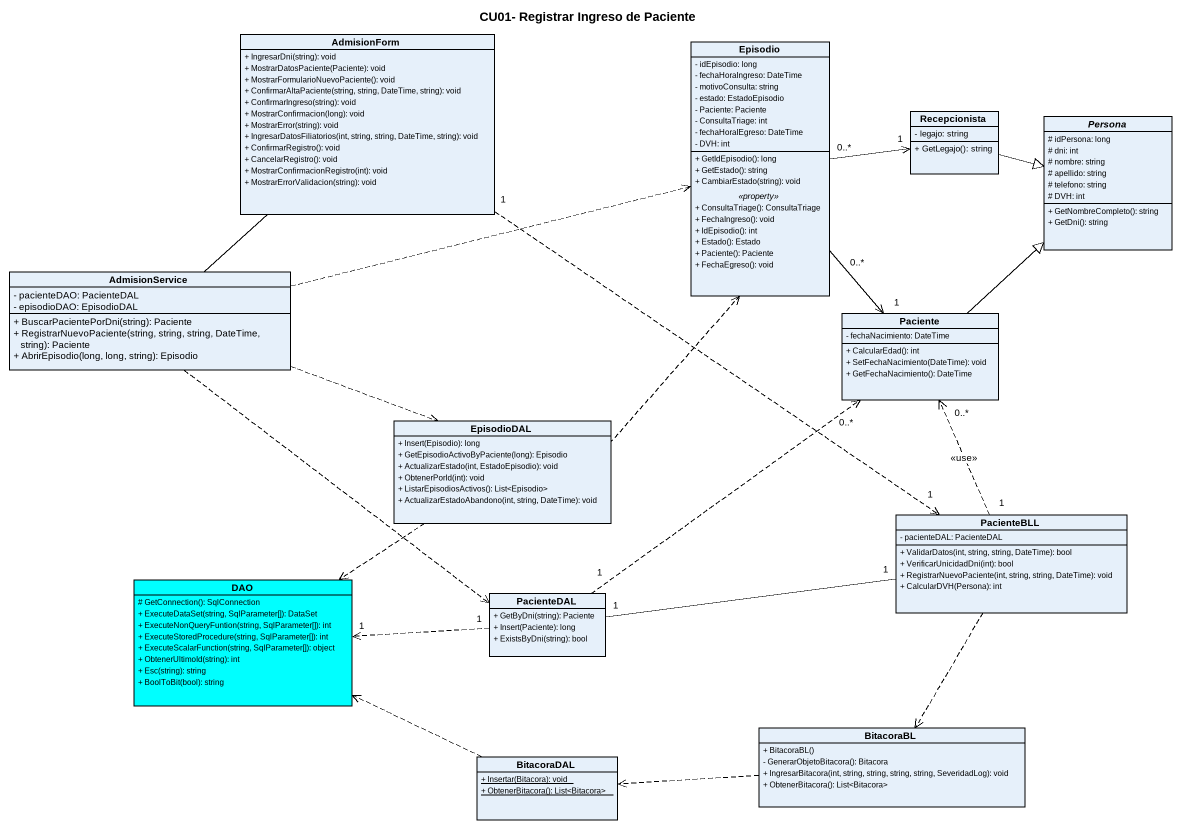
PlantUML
@startuml
title CU01- Registrar Ingreso de Paciente
hide circle
hide empty members
skinparam classAttributeIconSize 0
class AdmisionForm {
  + IngresarDni(string): void
  + MostrarDatosPaciente(Paciente): void
  + MostrarFormularioNuevoPaciente(): void
  + ConfirmarAltaPaciente(string, string, DateTime, string): void
  + ConfirmarIngreso(string): void
  + MostrarConfirmacion(long): void
  + MostrarError(string): void
  + IngresarDatosFiliatorios(int, string, string, DateTime, string): void
  + ConfirmarRegistro(): void
  + CancelarRegistro(): void
  + MostrarConfirmacionRegistro(int): void
  + MostrarErrorValidacion(string): void
}
class Episodio {
  - idEpisodio: long
  - fechaHoraIngreso: DateTime
  - motivoConsulta: string
  - estado: EstadoEpisodio
  - Paciente: Paciente
  - ConsultaTriage: int
  - fechaHoraIEgreso: DateTime
  - DVH: int
  --
  + GetIdEpisodio(): long
  + GetEstado(): string
  + CambiarEstado(string): void
  .. <<property>> ..
  + ConsultaTriage(): ConsultaTriage
  + FechaIngreso(): void
  + IdEpisodio(): int
  + Estado(): Estado
  + Paciente(): Paciente
  + FechaEgreso(): void
}
class Recepcionista {
  - legajo: string
  + GetLegajo(): string
}
abstract class Persona {
  # idPersona: long
  # dni: int
  # nombre: string
  # apellido: string
  # telefono: string
  # DVH: int
  + GetNombreCompleto(): string
  + GetDni(): string
}
class AdmisionService {
  - pacienteDAO: PacienteDAL
  - episodioDAO: EpisodioDAL
  + BuscarPacientePorDni(string): Paciente
  + RegistrarNuevoPaciente(string, string, string, DateTime, string): Paciente
  + AbrirEpisodio(long, long, string): Episodio
}
class Paciente {
  - fechaNacimiento: DateTime
  + CalcularEdad(): int
  + SetFechaNacimiento(DateTime): void
  + GetFechaNacimiento(): DateTime
}
class EpisodioDAL {
  + Insert(Episodio): long
  + GetEpisodioActivoByPaciente(long): Episodio
  + ActualizarEstado(int, EstadoEpisodio): void
  + ObtenerPorId(int): void
  + ListarEpisodiosActivos(): List<Episodio>
  + ActualizarEstadoAbandono(int, string, DateTime): void
}
class PacienteBLL {
  - pacienteDAL: PacienteDAL
  + ValidarDatos(int, string, string, DateTime): bool
  + VerificarUnicidadDni(int): bool
  + RegistrarNuevoPaciente(int, string, string, DateTime): void
  + CalcularDVH(Persona): int
}
class DAO #00FFFF {
  # GetConnection(): SqlConnection
  + ExecuteDataSet(string, SqlParameter[]): DataSet
  + ExecuteNonQueryFuntion(string, SqlParameter[]): int
  + ExecuteStoredProcedure(string, SqlParameter[]): int
  + ExecuteScalarFunction(string, SqlParameter[]): object
  + ObtenerUltimoId(string): int
  + Esc(string): string
  + BoolToBit(bool): string
}
class PacienteDAL {
  + GetByDni(string): Paciente
  + Insert(Paciente): long
  + ExistsByDni(string): bool
}
class BitacoraBL {
  + BitacoraBL()
  - GenerarObjetoBitacora(): Bitacora
  + IngresarBitacora(int, string, string, string, string, SeveridadLog): void
  + ObtenerBitacora(): List<Bitacora>
}
class BitacoraDAL {
  {static} + Insertar(Bitacora): void
  {static} + ObtenerBitacora(): List<Bitacora>
}
AdmisionForm -- AdmisionService
AdmisionForm "1" ..> "1" PacienteBLL
Episodio <.. EpisodioDAL
Recepcionista "1" <-left- "0..*" Episodio
Recepcionista -right-|> Persona
AdmisionService .right.> Episodio
AdmisionService .right.> EpisodioDAL
AdmisionService ..> PacienteDAL
Paciente "1" <-up- "0..*" Episodio
Paciente -up-|> Persona
EpisodioDAL ..> DAO
PacienteBLL "1" .up.> "0..*" Paciente : <<use>>
PacienteBLL "1" -left- "1" PacienteDAL
PacienteBLL ..> BitacoraBL
PacienteDAL "1" .up.> "0..*" Paciente
PacienteDAL "1" .left.> "1" DAO
BitacoraBL .left.> BitacoraDAL
BitacoraDAL .left.> DAO
@enduml
